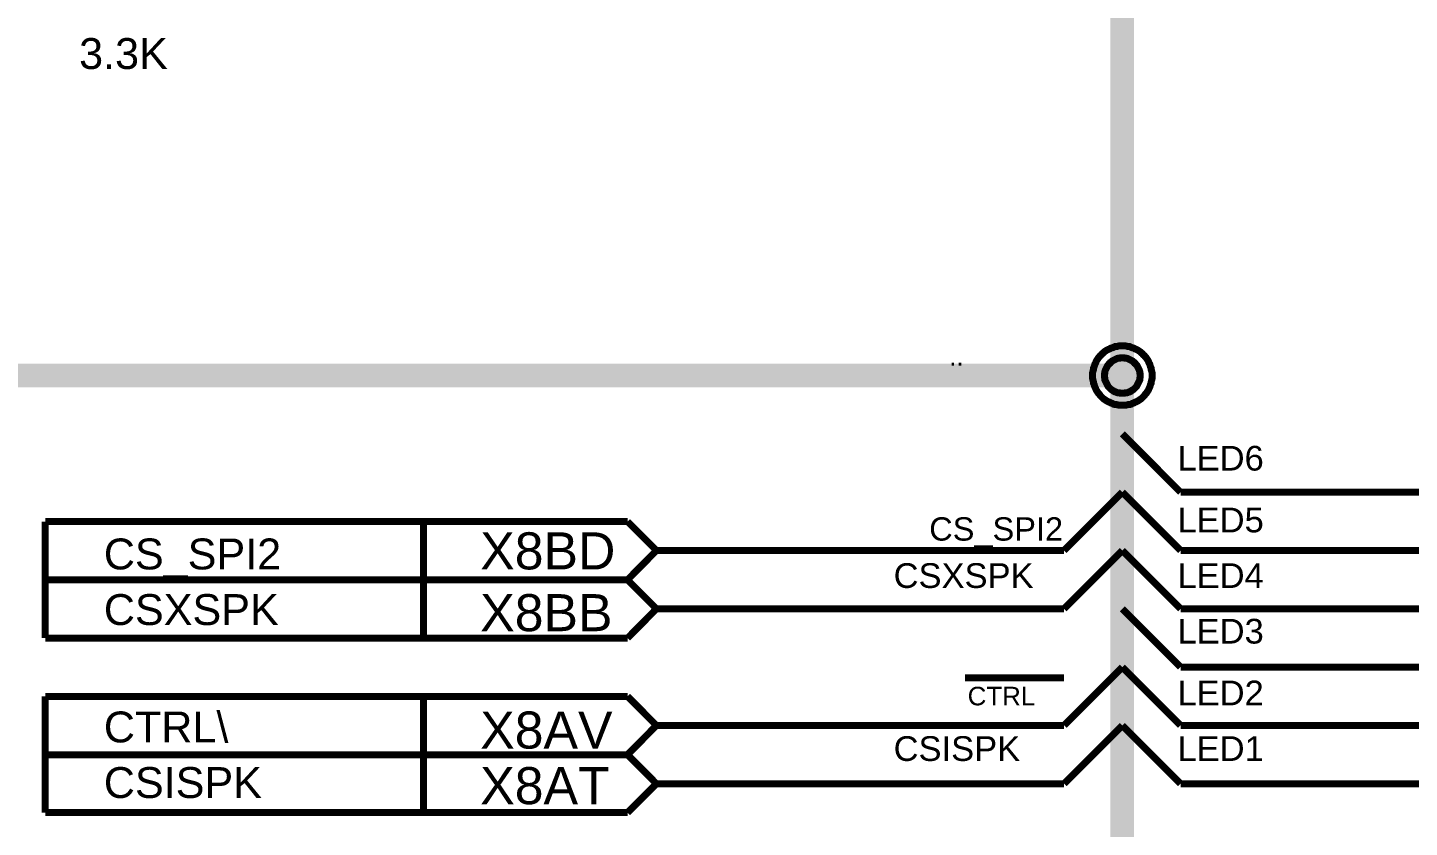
# Model space of a CAD drawing. Header units: millimetres. Extents: x -2024 to 917, y -725 to 13.
# Drawn here: x 552.5 to 611.8, y -555.7 to -521.4 of the extents above; entities that cross this region are included whole.
import ezdxf

# ---------------------------------------------------------------- set-up
doc = ezdxf.new("R2010")
doc.units = ezdxf.units.MM
doc.layers.add('Sheet', color=255, linetype='Continuous')
doc.styles.get("Standard").update_dxf_attribs({"font": 'arial.ttf'})

msp = doc.modelspace()

# ---------------------------------------------------------------- linework, layer by layer
at = {"layer": 'Sheet'}
for points, const_width in [([(599.52, -536.291), (599.52, -443.793)], 1.016), ([(598.246, -536.291), (598.246, -536.225), (598.246, -536.158), (598.262, -536.092), (598.279, -536.042), (598.279, -535.976), (598.312, -535.91), (598.328, -535.86), (598.345, -535.794), (598.378, -535.744), (598.395, -535.695), (598.428, -535.628), (598.461, -535.579), (598.494, -535.529), (598.544, -535.479), (598.577, -535.43), (598.626, -535.397), (598.659, -535.347), (598.709, -535.314), (598.759, -535.264), (598.808, -535.231), (598.858, -535.198), (598.924, -535.165), (598.974, -535.148), (599.024, -535.115), (599.09, -535.099), (599.139, -535.082), (599.206, -535.049), (599.272, -535.049), (599.322, -535.032), (599.388, -535.016), (599.454, -535.016), (599.52, -535.016)], 0.3), ([(598.246, -536.291), (598.246, -536.225), (598.246, -536.158), (598.262, -536.092), (598.279, -536.042), (598.279, -535.976), (598.312, -535.91), (598.328, -535.86), (598.345, -535.794), (598.378, -535.744), (598.395, -535.695), (598.428, -535.628), (598.461, -535.579), (598.494, -535.529), (598.544, -535.479), (598.577, -535.43), (598.626, -535.397), (598.659, -535.347), (598.709, -535.314), (598.759, -535.264), (598.808, -535.231), (598.858, -535.198), (598.924, -535.165), (598.974, -535.148), (599.024, -535.115), (599.09, -535.099), (599.139, -535.082), (599.206, -535.049), (599.272, -535.049), (599.322, -535.032), (599.388, -535.016), (599.454, -535.016), (599.52, -535.016)], 0.3), ([(599.52, -535.016), (599.52, -535.016)], 0.3), ([(599.52, -535.016), (599.586, -535.016), (599.653, -535.016), (599.719, -535.032), (599.768, -535.049), (599.835, -535.049), (599.901, -535.082), (599.95, -535.099), (600.017, -535.115), (600.066, -535.148), (600.116, -535.165), (600.182, -535.198), (600.232, -535.231), (600.281, -535.264), (600.331, -535.314), (600.381, -535.347), (600.414, -535.397), (600.464, -535.43), (600.497, -535.479), (600.546, -535.529), (600.579, -535.579), (600.613, -535.628), (600.646, -535.695), (600.662, -535.744), (600.695, -535.794), (600.712, -535.86), (600.728, -535.91), (600.761, -535.976), (600.761, -536.042), (600.778, -536.092), (600.795, -536.158), (600.795, -536.225), (600.795, -536.291)], 0.3), ([(599.52, -535.016), (599.52, -535.016)], 0.3), ([(599.52, -535.016), (599.586, -535.016), (599.653, -535.016), (599.719, -535.032), (599.768, -535.049), (599.835, -535.049), (599.901, -535.082), (599.95, -535.099), (600.017, -535.115), (600.066, -535.148), (600.116, -535.165), (600.182, -535.198), (600.232, -535.231), (600.281, -535.264), (600.331, -535.314), (600.381, -535.347), (600.414, -535.397), (600.464, -535.43), (600.497, -535.479), (600.546, -535.529), (600.579, -535.579), (600.613, -535.628), (600.646, -535.695), (600.662, -535.744), (600.695, -535.794), (600.712, -535.86), (600.728, -535.91), (600.761, -535.976), (600.761, -536.042), (600.778, -536.092), (600.795, -536.158), (600.795, -536.225), (600.795, -536.291)], 0.3), ([(598.246, -536.291), (598.246, -536.225), (598.246, -536.158), (598.262, -536.092), (598.279, -536.042), (598.279, -535.976), (598.312, -535.91), (598.328, -535.86), (598.345, -535.794), (598.378, -535.744), (598.395, -535.695), (598.428, -535.628), (598.461, -535.579), (598.494, -535.529), (598.544, -535.479), (598.577, -535.43), (598.626, -535.397), (598.659, -535.347), (598.709, -535.314), (598.759, -535.264), (598.808, -535.231), (598.858, -535.198), (598.924, -535.165), (598.974, -535.148), (599.024, -535.115), (599.09, -535.099), (599.139, -535.082), (599.206, -535.049), (599.272, -535.049), (599.322, -535.032), (599.388, -535.016), (599.454, -535.016), (599.52, -535.016)], 0.0991), ([(598.246, -536.291), (598.246, -536.225), (598.246, -536.158), (598.262, -536.092), (598.279, -536.042), (598.279, -535.976), (598.312, -535.91), (598.328, -535.86), (598.345, -535.794), (598.378, -535.744), (598.395, -535.695), (598.428, -535.628), (598.461, -535.579), (598.494, -535.529), (598.544, -535.479), (598.577, -535.43), (598.626, -535.397), (598.659, -535.347), (598.709, -535.314), (598.759, -535.264), (598.808, -535.231), (598.858, -535.198), (598.924, -535.165), (598.974, -535.148), (599.024, -535.115), (599.09, -535.099), (599.139, -535.082), (599.206, -535.049), (599.272, -535.049), (599.322, -535.032), (599.388, -535.016), (599.454, -535.016), (599.52, -535.016)], 0.0991), ([(598.759, -536.291), (598.759, -536.258), (598.759, -536.208), (598.775, -536.175), (598.775, -536.142), (598.775, -536.109), (598.792, -536.059), (598.808, -536.026), (598.825, -535.993), (598.842, -535.96), (598.858, -535.926), (598.875, -535.893), (598.891, -535.86), (598.908, -535.844), (598.941, -535.811), (598.957, -535.777), (598.99, -535.761), (599.007, -535.728), (599.04, -535.711), (599.073, -535.678), (599.09, -535.662), (599.123, -535.645), (599.156, -535.628), (599.189, -535.612), (599.222, -535.595), (599.255, -535.579), (599.288, -535.562), (599.338, -535.546), (599.371, -535.546), (599.404, -535.546), (599.437, -535.529), (599.487, -535.529), (599.52, -535.529)], 0.3), ([(598.759, -536.291), (598.759, -536.258), (598.759, -536.208), (598.775, -536.175), (598.775, -536.142), (598.775, -536.109), (598.792, -536.059), (598.808, -536.026), (598.825, -535.993), (598.842, -535.96), (598.858, -535.926), (598.875, -535.893), (598.891, -535.86), (598.908, -535.844), (598.941, -535.811), (598.957, -535.777), (598.99, -535.761), (599.007, -535.728), (599.04, -535.711), (599.073, -535.678), (599.09, -535.662), (599.123, -535.645), (599.156, -535.628), (599.189, -535.612), (599.222, -535.595), (599.255, -535.579), (599.288, -535.562), (599.338, -535.546), (599.371, -535.546), (599.404, -535.546), (599.437, -535.529), (599.487, -535.529), (599.52, -535.529)], 0.3), ([(599.52, -535.529), (599.52, -535.529)], 0.3), ([(599.52, -535.529), (599.553, -535.529), (599.603, -535.529), (599.636, -535.546), (599.669, -535.546), (599.702, -535.546), (599.752, -535.562), (599.785, -535.579), (599.818, -535.595), (599.851, -535.612), (599.884, -535.628), (599.917, -535.645), (599.95, -535.662), (599.967, -535.678), (600, -535.711), (600.033, -535.728), (600.05, -535.761), (600.083, -535.777), (600.099, -535.811), (600.133, -535.844), (600.149, -535.86), (600.166, -535.893), (600.182, -535.926), (600.199, -535.96), (600.215, -535.993), (600.232, -536.026), (600.248, -536.059), (600.265, -536.109), (600.265, -536.142), (600.265, -536.175), (600.281, -536.208), (600.281, -536.258), (600.281, -536.291)], 0.3), ([(599.52, -535.529), (599.52, -535.529)], 0.3), ([(599.52, -535.529), (599.553, -535.529), (599.603, -535.529), (599.636, -535.546), (599.669, -535.546), (599.702, -535.546), (599.752, -535.562), (599.785, -535.579), (599.818, -535.595), (599.851, -535.612), (599.884, -535.628), (599.917, -535.645), (599.95, -535.662), (599.967, -535.678), (600, -535.711), (600.033, -535.728), (600.05, -535.761), (600.083, -535.777), (600.099, -535.811), (600.133, -535.844), (600.149, -535.86), (600.166, -535.893), (600.182, -535.926), (600.199, -535.96), (600.215, -535.993), (600.232, -536.026), (600.248, -536.059), (600.265, -536.109), (600.265, -536.142), (600.265, -536.175), (600.281, -536.208), (600.281, -536.258), (600.281, -536.291)], 0.3), ([(599.52, -535.016), (599.52, -535.016)], 0.0991), ([(599.52, -535.016), (599.586, -535.016), (599.653, -535.016), (599.719, -535.032), (599.768, -535.049), (599.835, -535.049), (599.901, -535.082), (599.95, -535.099), (600.017, -535.115), (600.066, -535.148), (600.116, -535.165), (600.182, -535.198), (600.232, -535.231), (600.281, -535.264), (600.331, -535.314), (600.381, -535.347), (600.414, -535.397), (600.464, -535.43), (600.497, -535.479), (600.546, -535.529), (600.579, -535.579), (600.613, -535.628), (600.646, -535.695), (600.662, -535.744), (600.695, -535.794), (600.712, -535.86), (600.728, -535.91), (600.761, -535.976), (600.761, -536.042), (600.778, -536.092), (600.795, -536.158), (600.795, -536.225), (600.795, -536.291)], 0.0991), ([(599.52, -535.016), (599.52, -535.016)], 0.0991), ([(599.52, -535.016), (599.586, -535.016), (599.653, -535.016), (599.719, -535.032), (599.768, -535.049), (599.835, -535.049), (599.901, -535.082), (599.95, -535.099), (600.017, -535.115), (600.066, -535.148), (600.116, -535.165), (600.182, -535.198), (600.232, -535.231), (600.281, -535.264), (600.331, -535.314), (600.381, -535.347), (600.414, -535.397), (600.464, -535.43), (600.497, -535.479), (600.546, -535.529), (600.579, -535.579), (600.613, -535.628), (600.646, -535.695), (600.662, -535.744), (600.695, -535.794), (600.712, -535.86), (600.728, -535.91), (600.761, -535.976), (600.761, -536.042), (600.778, -536.092), (600.795, -536.158), (600.795, -536.225), (600.795, -536.291)], 0.0991), ([(599.52, -598.801), (599.52, -536.291), (264.675, -536.291)], 1.016), ([(598.759, -536.291), (598.759, -536.258), (598.759, -536.208), (598.775, -536.175), (598.775, -536.142), (598.775, -536.109), (598.792, -536.059), (598.808, -536.026), (598.825, -535.993), (598.842, -535.96), (598.858, -535.926), (598.875, -535.893), (598.891, -535.86), (598.908, -535.844), (598.941, -535.811), (598.957, -535.777), (598.99, -535.761), (599.007, -535.728), (599.04, -535.711), (599.073, -535.678), (599.09, -535.662), (599.123, -535.645), (599.156, -535.628), (599.189, -535.612), (599.222, -535.595), (599.255, -535.579), (599.288, -535.562), (599.338, -535.546), (599.371, -535.546), (599.404, -535.546), (599.437, -535.529), (599.487, -535.529), (599.52, -535.529)], 0.0991), ([(598.759, -536.291), (598.759, -536.258), (598.759, -536.208), (598.775, -536.175), (598.775, -536.142), (598.775, -536.109), (598.792, -536.059), (598.808, -536.026), (598.825, -535.993), (598.842, -535.96), (598.858, -535.926), (598.875, -535.893), (598.891, -535.86), (598.908, -535.844), (598.941, -535.811), (598.957, -535.777), (598.99, -535.761), (599.007, -535.728), (599.04, -535.711), (599.073, -535.678), (599.09, -535.662), (599.123, -535.645), (599.156, -535.628), (599.189, -535.612), (599.222, -535.595), (599.255, -535.579), (599.288, -535.562), (599.338, -535.546), (599.371, -535.546), (599.404, -535.546), (599.437, -535.529), (599.487, -535.529), (599.52, -535.529)], 0.0991), ([(599.52, -535.529), (599.52, -535.529)], 0.0991), ([(599.52, -535.529), (599.553, -535.529), (599.603, -535.529), (599.636, -535.546), (599.669, -535.546), (599.702, -535.546), (599.752, -535.562), (599.785, -535.579), (599.818, -535.595), (599.851, -535.612), (599.884, -535.628), (599.917, -535.645), (599.95, -535.662), (599.967, -535.678), (600, -535.711), (600.033, -535.728), (600.05, -535.761), (600.083, -535.777), (600.099, -535.811), (600.133, -535.844), (600.149, -535.86), (600.166, -535.893), (600.182, -535.926), (600.199, -535.96), (600.215, -535.993), (600.232, -536.026), (600.248, -536.059), (600.265, -536.109), (600.265, -536.142), (600.265, -536.175), (600.281, -536.208), (600.281, -536.258), (600.281, -536.291)], 0.0991), ([(599.52, -535.529), (599.52, -535.529)], 0.0991), ([(599.52, -535.529), (599.553, -535.529), (599.603, -535.529), (599.636, -535.546), (599.669, -535.546), (599.702, -535.546), (599.752, -535.562), (599.785, -535.579), (599.818, -535.595), (599.851, -535.612), (599.884, -535.628), (599.917, -535.645), (599.95, -535.662), (599.967, -535.678), (600, -535.711), (600.033, -535.728), (600.05, -535.761), (600.083, -535.777), (600.099, -535.811), (600.133, -535.844), (600.149, -535.86), (600.166, -535.893), (600.182, -535.926), (600.199, -535.96), (600.215, -535.993), (600.232, -536.026), (600.248, -536.059), (600.265, -536.109), (600.265, -536.142), (600.265, -536.175), (600.281, -536.208), (600.281, -536.258), (600.281, -536.291)], 0.0991), ([(599.52, -537.566), (599.454, -537.566), (599.388, -537.566), (599.322, -537.549), (599.272, -537.533), (599.206, -537.533), (599.139, -537.516), (599.09, -537.483), (599.024, -537.466), (598.974, -537.433), (598.924, -537.417), (598.858, -537.384), (598.808, -537.351), (598.759, -537.317), (598.709, -537.284), (598.659, -537.235), (598.626, -537.202), (598.577, -537.152), (598.544, -537.102), (598.494, -537.052), (598.461, -537.003), (598.428, -536.953), (598.395, -536.903), (598.378, -536.854), (598.345, -536.788), (598.328, -536.738), (598.312, -536.672), (598.279, -536.605), (598.279, -536.556), (598.262, -536.489), (598.246, -536.423), (598.246, -536.357), (598.246, -536.291)], 0.3), ([(598.246, -536.291), (598.246, -536.291)], 0.3), ([(599.52, -537.566), (599.454, -537.566), (599.388, -537.566), (599.322, -537.549), (599.272, -537.533), (599.206, -537.533), (599.139, -537.516), (599.09, -537.483), (599.024, -537.466), (598.974, -537.433), (598.924, -537.417), (598.858, -537.384), (598.808, -537.351), (598.759, -537.317), (598.709, -537.284), (598.659, -537.235), (598.626, -537.202), (598.577, -537.152), (598.544, -537.102), (598.494, -537.052), (598.461, -537.003), (598.428, -536.953), (598.395, -536.903), (598.378, -536.854), (598.345, -536.788), (598.328, -536.738), (598.312, -536.672), (598.279, -536.605), (598.279, -536.556), (598.262, -536.489), (598.246, -536.423), (598.246, -536.357), (598.246, -536.291)], 0.3), ([(598.246, -536.291), (598.246, -536.291)], 0.3), ([(599.52, -537.566), (599.454, -537.566), (599.388, -537.566), (599.322, -537.549), (599.272, -537.533), (599.206, -537.533), (599.139, -537.516), (599.09, -537.483), (599.024, -537.466), (598.974, -537.433), (598.924, -537.417), (598.858, -537.384), (598.808, -537.351), (598.759, -537.317), (598.709, -537.284), (598.659, -537.235), (598.626, -537.202), (598.577, -537.152), (598.544, -537.102), (598.494, -537.052), (598.461, -537.003), (598.428, -536.953), (598.395, -536.903), (598.378, -536.854), (598.345, -536.788), (598.328, -536.738), (598.312, -536.672), (598.279, -536.605), (598.279, -536.556), (598.262, -536.489), (598.246, -536.423), (598.246, -536.357), (598.246, -536.291)], 0.0991), ([(598.246, -536.291), (598.246, -536.291)], 0.0991), ([(599.52, -537.566), (599.454, -537.566), (599.388, -537.566), (599.322, -537.549), (599.272, -537.533), (599.206, -537.533), (599.139, -537.516), (599.09, -537.483), (599.024, -537.466), (598.974, -537.433), (598.924, -537.417), (598.858, -537.384), (598.808, -537.351), (598.759, -537.317), (598.709, -537.284), (598.659, -537.235), (598.626, -537.202), (598.577, -537.152), (598.544, -537.102), (598.494, -537.052), (598.461, -537.003), (598.428, -536.953), (598.395, -536.903), (598.378, -536.854), (598.345, -536.788), (598.328, -536.738), (598.312, -536.672), (598.279, -536.605), (598.279, -536.556), (598.262, -536.489), (598.246, -536.423), (598.246, -536.357), (598.246, -536.291)], 0.0991), ([(598.246, -536.291), (598.246, -536.291)], 0.0991), ([(599.52, -537.052), (599.487, -537.052), (599.437, -537.052), (599.404, -537.036), (599.371, -537.036), (599.338, -537.036), (599.288, -537.019), (599.255, -537.003), (599.222, -536.986), (599.189, -536.986), (599.156, -536.97), (599.123, -536.937), (599.09, -536.92), (599.073, -536.903), (599.04, -536.887), (599.007, -536.854), (598.99, -536.837), (598.957, -536.804), (598.941, -536.788), (598.908, -536.754), (598.891, -536.721), (598.875, -536.688), (598.858, -536.655), (598.842, -536.622), (598.825, -536.589), (598.808, -536.556), (598.792, -536.523), (598.775, -536.489), (598.775, -536.44), (598.775, -536.407), (598.759, -536.374), (598.759, -536.324), (598.759, -536.291)], 0.3), ([(598.759, -536.291), (598.759, -536.291)], 0.3), ([(599.52, -537.052), (599.487, -537.052), (599.437, -537.052), (599.404, -537.036), (599.371, -537.036), (599.338, -537.036), (599.288, -537.019), (599.255, -537.003), (599.222, -536.986), (599.189, -536.986), (599.156, -536.97), (599.123, -536.937), (599.09, -536.92), (599.073, -536.903), (599.04, -536.887), (599.007, -536.854), (598.99, -536.837), (598.957, -536.804), (598.941, -536.788), (598.908, -536.754), (598.891, -536.721), (598.875, -536.688), (598.858, -536.655), (598.842, -536.622), (598.825, -536.589), (598.808, -536.556), (598.792, -536.523), (598.775, -536.489), (598.775, -536.44), (598.775, -536.407), (598.759, -536.374), (598.759, -536.324), (598.759, -536.291)], 0.3), ([(598.759, -536.291), (598.759, -536.291)], 0.3), ([(599.52, -537.052), (599.487, -537.052), (599.437, -537.052), (599.404, -537.036), (599.371, -537.036), (599.338, -537.036), (599.288, -537.019), (599.255, -537.003), (599.222, -536.986), (599.189, -536.986), (599.156, -536.97), (599.123, -536.937), (599.09, -536.92), (599.073, -536.903), (599.04, -536.887), (599.007, -536.854), (598.99, -536.837), (598.957, -536.804), (598.941, -536.788), (598.908, -536.754), (598.891, -536.721), (598.875, -536.688), (598.858, -536.655), (598.842, -536.622), (598.825, -536.589), (598.808, -536.556), (598.792, -536.523), (598.775, -536.489), (598.775, -536.44), (598.775, -536.407), (598.759, -536.374), (598.759, -536.324), (598.759, -536.291)], 0.0991), ([(598.759, -536.291), (598.759, -536.291)], 0.0991), ([(599.52, -537.052), (599.487, -537.052), (599.437, -537.052), (599.404, -537.036), (599.371, -537.036), (599.338, -537.036), (599.288, -537.019), (599.255, -537.003), (599.222, -536.986), (599.189, -536.986), (599.156, -536.97), (599.123, -536.937), (599.09, -536.92), (599.073, -536.903), (599.04, -536.887), (599.007, -536.854), (598.99, -536.837), (598.957, -536.804), (598.941, -536.788), (598.908, -536.754), (598.891, -536.721), (598.875, -536.688), (598.858, -536.655), (598.842, -536.622), (598.825, -536.589), (598.808, -536.556), (598.792, -536.523), (598.775, -536.489), (598.775, -536.44), (598.775, -536.407), (598.759, -536.374), (598.759, -536.324), (598.759, -536.291)], 0.0991), ([(598.759, -536.291), (598.759, -536.291)], 0.0991), ([(600.795, -536.291), (600.795, -536.357), (600.795, -536.423), (600.778, -536.489), (600.761, -536.556), (600.761, -536.605), (600.728, -536.672), (600.712, -536.738), (600.695, -536.788), (600.662, -536.854), (600.646, -536.903), (600.613, -536.953), (600.579, -537.003), (600.546, -537.052), (600.497, -537.102), (600.464, -537.152), (600.414, -537.202), (600.381, -537.235), (600.331, -537.284), (600.281, -537.317), (600.232, -537.351), (600.182, -537.384), (600.116, -537.417), (600.066, -537.433), (600.017, -537.466), (599.95, -537.483), (599.901, -537.516), (599.835, -537.533), (599.768, -537.533), (599.719, -537.549), (599.653, -537.566), (599.586, -537.566), (599.52, -537.566)], 0.3), ([(600.795, -536.291), (600.795, -536.357), (600.795, -536.423), (600.778, -536.489), (600.761, -536.556), (600.761, -536.605), (600.728, -536.672), (600.712, -536.738), (600.695, -536.788), (600.662, -536.854), (600.646, -536.903), (600.613, -536.953), (600.579, -537.003), (600.546, -537.052), (600.497, -537.102), (600.464, -537.152), (600.414, -537.202), (600.381, -537.235), (600.331, -537.284), (600.281, -537.317), (600.232, -537.351), (600.182, -537.384), (600.116, -537.417), (600.066, -537.433), (600.017, -537.466), (599.95, -537.483), (599.901, -537.516), (599.835, -537.533), (599.768, -537.533), (599.719, -537.549), (599.653, -537.566), (599.586, -537.566), (599.52, -537.566)], 0.3), ([(600.281, -536.291), (600.281, -536.324), (600.281, -536.374), (600.265, -536.407), (600.265, -536.44), (600.265, -536.489), (600.248, -536.523), (600.232, -536.556), (600.215, -536.589), (600.199, -536.622), (600.182, -536.655), (600.166, -536.688), (600.149, -536.721), (600.133, -536.754), (600.099, -536.788), (600.083, -536.804), (600.05, -536.837), (600.033, -536.854), (600, -536.887), (599.967, -536.903), (599.95, -536.92), (599.917, -536.937), (599.884, -536.97), (599.851, -536.986), (599.818, -536.986), (599.785, -537.003), (599.752, -537.019), (599.702, -537.036), (599.669, -537.036), (599.636, -537.036), (599.603, -537.052), (599.553, -537.052), (599.52, -537.052)], 0.3), ([(600.281, -536.291), (600.281, -536.324), (600.281, -536.374), (600.265, -536.407), (600.265, -536.44), (600.265, -536.489), (600.248, -536.523), (600.232, -536.556), (600.215, -536.589), (600.199, -536.622), (600.182, -536.655), (600.166, -536.688), (600.149, -536.721), (600.133, -536.754), (600.099, -536.788), (600.083, -536.804), (600.05, -536.837), (600.033, -536.854), (600, -536.887), (599.967, -536.903), (599.95, -536.92), (599.917, -536.937), (599.884, -536.97), (599.851, -536.986), (599.818, -536.986), (599.785, -537.003), (599.752, -537.019), (599.702, -537.036), (599.669, -537.036), (599.636, -537.036), (599.603, -537.052), (599.553, -537.052), (599.52, -537.052)], 0.3), ([(600.795, -536.291), (600.795, -536.357), (600.795, -536.423), (600.778, -536.489), (600.761, -536.556), (600.761, -536.605), (600.728, -536.672), (600.712, -536.738), (600.695, -536.788), (600.662, -536.854), (600.646, -536.903), (600.613, -536.953), (600.579, -537.003), (600.546, -537.052), (600.497, -537.102), (600.464, -537.152), (600.414, -537.202), (600.381, -537.235), (600.331, -537.284), (600.281, -537.317), (600.232, -537.351), (600.182, -537.384), (600.116, -537.417), (600.066, -537.433), (600.017, -537.466), (599.95, -537.483), (599.901, -537.516), (599.835, -537.533), (599.768, -537.533), (599.719, -537.549), (599.653, -537.566), (599.586, -537.566), (599.52, -537.566)], 0.0991), ([(600.795, -536.291), (600.795, -536.357), (600.795, -536.423), (600.778, -536.489), (600.761, -536.556), (600.761, -536.605), (600.728, -536.672), (600.712, -536.738), (600.695, -536.788), (600.662, -536.854), (600.646, -536.903), (600.613, -536.953), (600.579, -537.003), (600.546, -537.052), (600.497, -537.102), (600.464, -537.152), (600.414, -537.202), (600.381, -537.235), (600.331, -537.284), (600.281, -537.317), (600.232, -537.351), (600.182, -537.384), (600.116, -537.417), (600.066, -537.433), (600.017, -537.466), (599.95, -537.483), (599.901, -537.516), (599.835, -537.533), (599.768, -537.533), (599.719, -537.549), (599.653, -537.566), (599.586, -537.566), (599.52, -537.566)], 0.0991), ([(600.281, -536.291), (600.281, -536.324), (600.281, -536.374), (600.265, -536.407), (600.265, -536.44), (600.265, -536.489), (600.248, -536.523), (600.232, -536.556), (600.215, -536.589), (600.199, -536.622), (600.182, -536.655), (600.166, -536.688), (600.149, -536.721), (600.133, -536.754), (600.099, -536.788), (600.083, -536.804), (600.05, -536.837), (600.033, -536.854), (600, -536.887), (599.967, -536.903), (599.95, -536.92), (599.917, -536.937), (599.884, -536.97), (599.851, -536.986), (599.818, -536.986), (599.785, -537.003), (599.752, -537.019), (599.702, -537.036), (599.669, -537.036), (599.636, -537.036), (599.603, -537.052), (599.553, -537.052), (599.52, -537.052)], 0.0991), ([(600.281, -536.291), (600.281, -536.324), (600.281, -536.374), (600.265, -536.407), (600.265, -536.44), (600.265, -536.489), (600.248, -536.523), (600.232, -536.556), (600.215, -536.589), (600.199, -536.622), (600.182, -536.655), (600.166, -536.688), (600.149, -536.721), (600.133, -536.754), (600.099, -536.788), (600.083, -536.804), (600.05, -536.837), (600.033, -536.854), (600, -536.887), (599.967, -536.903), (599.95, -536.92), (599.917, -536.937), (599.884, -536.97), (599.851, -536.986), (599.818, -536.986), (599.785, -537.003), (599.752, -537.019), (599.702, -537.036), (599.669, -537.036), (599.636, -537.036), (599.603, -537.052), (599.553, -537.052), (599.52, -537.052)], 0.0991), ([(600.281, -536.291), (600.281, -536.291), (600.281, -536.291), (600.281, -536.291), (600.281, -536.291), (600.281, -536.291), (600.281, -536.291), (600.281, -536.291), (600.281, -536.291), (600.281, -536.291), (600.281, -536.291), (600.281, -536.291), (600.281, -536.291), (600.281, -536.291), (600.281, -536.291), (600.281, -536.291), (600.281, -536.291), (600.281, -536.291), (600.281, -536.291), (600.281, -536.291), (600.281, -536.291), (600.281, -536.291), (600.281, -536.291), (600.281, -536.291), (600.281, -536.291), (600.281, -536.291), (600.281, -536.291), (600.281, -536.291), (600.281, -536.291), (600.281, -536.291), (600.281, -536.291), (600.281, -536.291), (600.281, -536.291)], 0.3), ([(600.281, -536.291), (600.281, -536.291)], 0.3), ([(600.281, -536.291), (600.281, -536.291), (600.281, -536.291), (600.281, -536.291), (600.281, -536.291), (600.281, -536.291), (600.281, -536.291), (600.281, -536.291), (600.281, -536.291), (600.281, -536.291), (600.281, -536.291), (600.281, -536.291), (600.281, -536.291), (600.281, -536.291), (600.281, -536.291), (600.281, -536.291), (600.281, -536.291), (600.281, -536.291), (600.281, -536.291), (600.281, -536.291), (600.281, -536.291), (600.281, -536.291), (600.281, -536.291), (600.281, -536.291), (600.281, -536.291), (600.281, -536.291), (600.281, -536.291), (600.281, -536.291), (600.281, -536.291), (600.281, -536.291), (600.281, -536.291), (600.281, -536.291), (600.281, -536.291)], 0.3), ([(600.281, -536.291), (600.281, -536.291)], 0.3), ([(600.281, -536.291), (600.281, -536.291), (600.281, -536.291), (600.281, -536.291), (600.281, -536.291), (600.281, -536.291), (600.281, -536.291), (600.281, -536.291), (600.281, -536.291), (600.281, -536.291), (600.281, -536.291), (600.281, -536.291), (600.281, -536.291), (600.281, -536.291), (600.281, -536.291), (600.281, -536.291), (600.281, -536.291), (600.281, -536.291), (600.281, -536.291), (600.281, -536.291), (600.281, -536.291), (600.281, -536.291), (600.281, -536.291), (600.281, -536.291), (600.281, -536.291), (600.281, -536.291), (600.281, -536.291), (600.281, -536.291), (600.281, -536.291), (600.281, -536.291), (600.281, -536.291), (600.281, -536.291), (600.281, -536.291)], 0.0991), ([(600.281, -536.291), (600.281, -536.291)], 0.0991), ([(600.281, -536.291), (600.281, -536.291), (600.281, -536.291), (600.281, -536.291), (600.281, -536.291), (600.281, -536.291), (600.281, -536.291), (600.281, -536.291), (600.281, -536.291), (600.281, -536.291), (600.281, -536.291), (600.281, -536.291), (600.281, -536.291), (600.281, -536.291), (600.281, -536.291), (600.281, -536.291), (600.281, -536.291), (600.281, -536.291), (600.281, -536.291), (600.281, -536.291), (600.281, -536.291), (600.281, -536.291), (600.281, -536.291), (600.281, -536.291), (600.281, -536.291), (600.281, -536.291), (600.281, -536.291), (600.281, -536.291), (600.281, -536.291), (600.281, -536.291), (600.281, -536.291), (600.281, -536.291), (600.281, -536.291)], 0.0991), ([(600.281, -536.291), (600.281, -536.291)], 0.0991), ([(600.795, -536.291), (600.795, -536.291), (600.795, -536.291), (600.795, -536.291), (600.795, -536.291), (600.795, -536.291), (600.795, -536.291), (600.795, -536.291), (600.795, -536.291), (600.795, -536.291), (600.795, -536.291), (600.795, -536.291), (600.795, -536.291), (600.795, -536.291), (600.795, -536.291), (600.795, -536.291), (600.795, -536.291), (600.795, -536.291), (600.795, -536.291), (600.795, -536.291), (600.795, -536.291), (600.795, -536.291), (600.795, -536.291), (600.795, -536.291), (600.795, -536.291), (600.795, -536.291), (600.795, -536.291), (600.795, -536.291), (600.795, -536.291), (600.795, -536.291), (600.795, -536.291), (600.795, -536.291), (600.795, -536.291)], 0.3), ([(600.795, -536.291), (600.795, -536.291)], 0.3), ([(600.795, -536.291), (600.795, -536.291), (600.795, -536.291), (600.795, -536.291), (600.795, -536.291), (600.795, -536.291), (600.795, -536.291), (600.795, -536.291), (600.795, -536.291), (600.795, -536.291), (600.795, -536.291), (600.795, -536.291), (600.795, -536.291), (600.795, -536.291), (600.795, -536.291), (600.795, -536.291), (600.795, -536.291), (600.795, -536.291), (600.795, -536.291), (600.795, -536.291), (600.795, -536.291), (600.795, -536.291), (600.795, -536.291), (600.795, -536.291), (600.795, -536.291), (600.795, -536.291), (600.795, -536.291), (600.795, -536.291), (600.795, -536.291), (600.795, -536.291), (600.795, -536.291), (600.795, -536.291), (600.795, -536.291)], 0.3), ([(600.795, -536.291), (600.795, -536.291)], 0.3), ([(600.795, -536.291), (600.795, -536.291), (600.795, -536.291), (600.795, -536.291), (600.795, -536.291), (600.795, -536.291), (600.795, -536.291), (600.795, -536.291), (600.795, -536.291), (600.795, -536.291), (600.795, -536.291), (600.795, -536.291), (600.795, -536.291), (600.795, -536.291), (600.795, -536.291), (600.795, -536.291), (600.795, -536.291), (600.795, -536.291), (600.795, -536.291), (600.795, -536.291), (600.795, -536.291), (600.795, -536.291), (600.795, -536.291), (600.795, -536.291), (600.795, -536.291), (600.795, -536.291), (600.795, -536.291), (600.795, -536.291), (600.795, -536.291), (600.795, -536.291), (600.795, -536.291), (600.795, -536.291), (600.795, -536.291)], 0.0991), ([(600.795, -536.291), (600.795, -536.291)], 0.0991), ([(600.795, -536.291), (600.795, -536.291), (600.795, -536.291), (600.795, -536.291), (600.795, -536.291), (600.795, -536.291), (600.795, -536.291), (600.795, -536.291), (600.795, -536.291), (600.795, -536.291), (600.795, -536.291), (600.795, -536.291), (600.795, -536.291), (600.795, -536.291), (600.795, -536.291), (600.795, -536.291), (600.795, -536.291), (600.795, -536.291), (600.795, -536.291), (600.795, -536.291), (600.795, -536.291), (600.795, -536.291), (600.795, -536.291), (600.795, -536.291), (600.795, -536.291), (600.795, -536.291), (600.795, -536.291), (600.795, -536.291), (600.795, -536.291), (600.795, -536.291), (600.795, -536.291), (600.795, -536.291), (600.795, -536.291)], 0.0991), ([(600.795, -536.291), (600.795, -536.291)], 0.0991), ([(602.019, -541.292), (599.52, -538.791)], 0.3), ([(597.021, -543.792), (599.52, -541.292)], 0.3), ([(602.019, -543.792), (599.52, -541.292)], 0.3), ([(617.015, -541.292), (602.019, -541.292)], 0.3), ([(578.285, -542.55), (553.293, -542.55)], 0.3), ([(553.293, -542.55), (553.293, -545.05)], 0.3), ([(569.53, -542.55), (569.53, -545.05)], 0.3), ([(579.526, -543.792), (578.285, -542.55)], 0.3), ([(578.285, -545.05), (579.526, -543.792)], 0.3), ([(579.526, -543.792), (582.026, -543.792)], 0.3), ([(597.021, -543.792), (582.026, -543.792)], 0.3), ([(597.021, -546.292), (599.52, -543.792)], 0.3), ([(602.019, -546.292), (599.52, -543.792)], 0.3), ([(617.015, -543.792), (602.019, -543.792)], 0.3), ([(578.285, -545.05), (553.293, -545.05)], 0.3), ([(553.293, -545.05), (553.293, -547.551)], 0.3), ([(553.293, -545.05), (578.285, -545.05)], 0.3), ([(569.53, -545.05), (569.53, -547.551)], 0.3), ([(579.526, -546.292), (578.285, -545.05)], 0.3), ([(578.285, -547.551), (579.526, -546.292)], 0.3), ([(579.526, -546.292), (582.026, -546.292)], 0.3), ([(597.021, -546.292), (582.026, -546.292)], 0.3), ([(602.019, -548.793), (599.52, -546.292)], 0.3), ([(617.015, -546.292), (602.019, -546.292)], 0.3), ([(553.293, -547.551), (578.285, -547.551)], 0.3), ([(593.843, -549.256), (592.767, -549.256)], 0.3), ([(594.919, -549.256), (593.843, -549.256)], 0.3), ([(595.995, -549.256), (594.919, -549.256)], 0.3), ([(597.021, -549.256), (595.995, -549.256)], 0.3), ([(597.021, -551.293), (599.52, -548.793)], 0.3), ([(602.019, -551.293), (599.52, -548.793)], 0.3), ([(617.015, -548.793), (602.019, -548.793)], 0.3), ([(578.285, -550.051), (553.293, -550.051)], 0.3), ([(553.293, -550.051), (553.293, -552.552)], 0.3), ([(569.53, -550.051), (569.53, -552.552)], 0.3), ([(579.526, -551.293), (578.285, -550.051)], 0.3), ([(578.285, -552.552), (579.526, -551.293)], 0.3), ([(579.526, -551.293), (582.026, -551.293)], 0.3), ([(597.021, -551.293), (582.026, -551.293)], 0.3), ([(597.021, -553.794), (599.52, -551.293)], 0.3), ([(602.019, -553.794), (599.52, -551.293)], 0.3), ([(617.015, -551.293), (602.019, -551.293)], 0.3), ([(578.285, -552.552), (553.293, -552.552)], 0.3), ([(553.293, -552.552), (553.293, -555.035)], 0.3), ([(553.293, -552.552), (578.285, -552.552)], 0.3), ([(569.53, -552.552), (569.53, -555.035)], 0.3), ([(579.526, -553.794), (578.285, -552.552)], 0.3), ([(578.285, -555.035), (579.526, -553.794)], 0.3), ([(579.526, -553.794), (582.026, -553.794)], 0.3), ([(597.021, -553.794), (582.026, -553.794)], 0.3), ([(617.015, -553.794), (602.019, -553.794)], 0.3), ([(553.293, -555.035), (578.285, -555.035)], 0.3)]:
    msp.add_lwpolyline(points, dxfattribs=dict(at, const_width=const_width))
at = {"layer": 'Sheet', "const_width": 0.762}
msp.add_lwpolyline([(599.205, -536.286, 1), (599.967, -536.286, 1)], format="xyb", close=True, dxfattribs=at)

# ---------------------------------------------------------------- texts
at = {"layer": 'Sheet'}
for s, height, p in [('3.3K', 1.3247, (554.749, -523.143)), ('..', 0.7948, (592.089, -535.86)), ('X8BD', 1.5897, (571.963, -544.603)), ('CSXSPK', 1.0598, (589.705, -545.398)), ('CSXSPK', 1.3247, (555.809, -546.988)), ('X8BB', 1.5897, (571.963, -547.253)), ('CTRL', 0.7948, (592.883, -550.432)), ('CTRL\\', 1.3247, (555.809, -552.022)), ('X8AV', 1.5897, (571.963, -552.287)), ('CSISPK', 1.0598, (589.705, -552.817)), ('CSISPK', 1.3247, (555.809, -554.406)), ('X8AT', 1.5897, (571.963, -554.671))]:
    msp.add_text(s, height=height, dxfattribs=at).set_placement(p)
at = {"layer": 'Sheet', "color": 2}
for s, height, p in [('LED6', 1.0598, (601.887, -540.364)), ('LED5', 1.0598, (601.887, -543.014)), ('CS_SPI2', 1, (591.232, -543.368)), ('CS_SPI2', 1.3247, (555.809, -544.603)), ('LED4', 1.0598, (601.887, -545.398)), ('LED3', 1.0598, (601.887, -547.783)), ('LED2', 1.0598, (601.887, -550.432)), ('LED1', 1.0598, (601.887, -552.817))]:
    msp.add_text(s, height=height, dxfattribs=at).set_placement(p)

doc.saveas('drawing.dxf')
